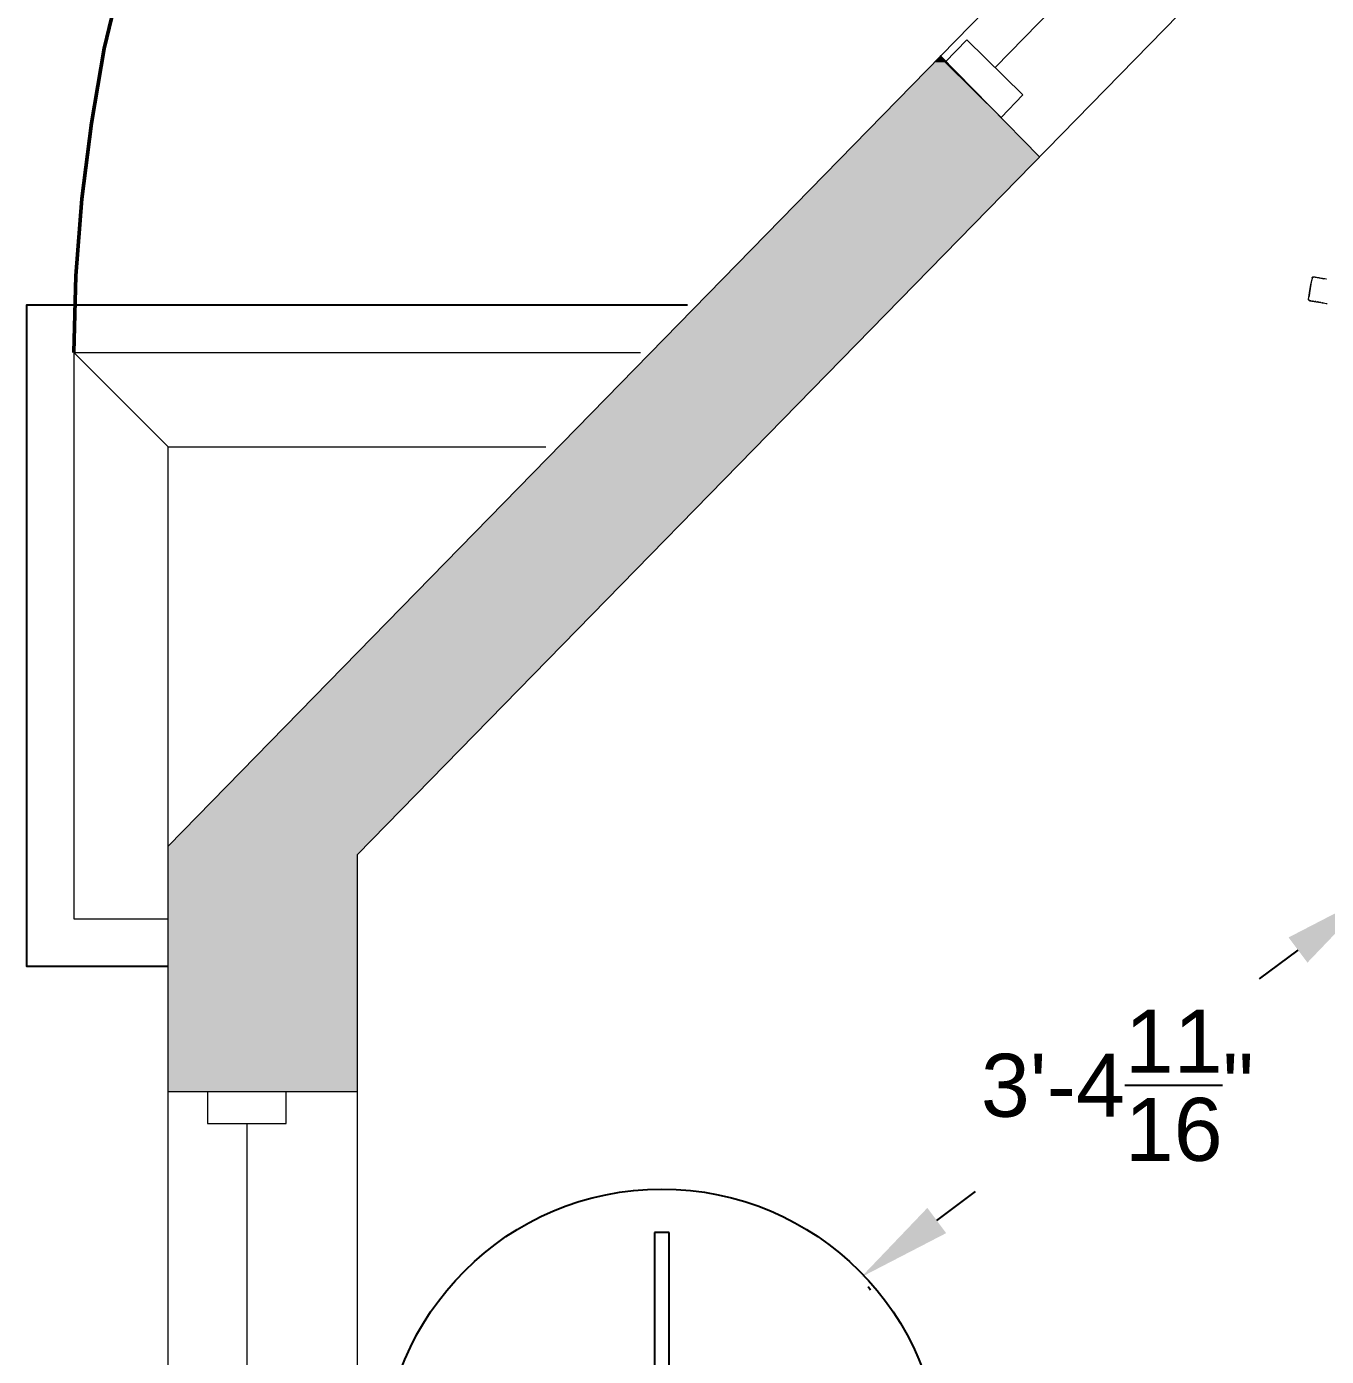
# Model space of a CAD drawing. Header units: inches. Extents: x 14 to 610, y 9 to 600.
# Drawn here: x 63.6 to 146.2, y 434.5 to 519 of the extents above; entities that cross this region are included whole.
import ezdxf
from ezdxf.enums import TextEntityAlignment as Align

# ---------------------------------------------------------------- set-up
doc = ezdxf.new("R2010")
doc.units = ezdxf.units.IN
doc.header["$MEASUREMENT"] = 0
doc.layers.add('A-FURN', color=7, linetype='Continuous')
doc.layers.add('WALLS', color=30, linetype='Continuous')
doc.styles.get("Standard").update_dxf_attribs({"font": 'arial.ttf'})
doc.dimstyles.new("Jon's Style", dxfattribs={"dimscale": 0, "dimtxt": 4, "dimasz": 6, "dimexe": 1, "dimexo": 2, "dimgap": 2, "dimtad": 0, "dimtih": 1, "dimtoh": 1, "dimdec": 4, "dimzin": 3, "dimdsep": 46, "dimlunit": 4, "dimtxsty": 'Standard', "dimcen": 0.09, "dimadec": 0, "dimazin": 0, "dimtfac": 1, "dimtdec": 4, "dimtofl": 0, "dimtmove": 0, "dimatfit": 3, "dimfxl": 1, "dimtolj": 1, "dimtzin": 0, "dimarcsym": 0})

# ---------------------------------------------------------------- blocks, each defined once
blk = doc.blocks.new('P_5CS712HBBK')
at = {"color": 0, "linetype": 'Continuous', "lineweight": 0}
for p, q in [((-9.054, 25.223), (-8.839, 25.379)), ((-8.839, 25.379), (-9.054, 25.223)), ((-8.839, 25.379), (-8.623, 25.535)), ((-8.623, 25.535), (-8.839, 25.379)), ((-8.623, 25.535), (-8.5, 25.624)), ((-8.5, 25.624), (-8.392, 25.701)), ((-8.285, 25.779), (-8.446, 25.662)), ((-8.285, 25.779), (-8.392, 25.701)), ((-8.258, 25.792), (-8.285, 25.779)), ((-8.285, 25.779), (-8.258, 25.792)), ((-8.228, 25.793), (-8.258, 25.792)), ((-8.258, 25.792), (-8.228, 25.793)), ((-8.2, 25.782), (-8.228, 25.793)), ((-8.228, 25.793), (-8.2, 25.782)), ((-8.179, 25.762), (-8.2, 25.782)), ((-8.2, 25.782), (-8.179, 25.762)), ((-8.177, 25.76), (-8.179, 25.762)), ((-8.171, 25.752), (-8.177, 25.76)), ((-8.148, 25.72), (-8.172, 25.753)), ((-8.155, 25.73), (-8.172, 25.753)), ((-8.172, 25.753), (-8.172, 25.753)), ((-8.161, 25.738), (-8.171, 25.752)), ((-8.148, 25.72), (-8.161, 25.738)), ((-8.151, 25.724), (-8.152, 25.726)), ((-8.15, 25.722), (-8.151, 25.724)), ((-8.15, 25.723), (-8.151, 25.724)), ((-8.131, 25.697), (-8.148, 25.72)), ((-8.119, 25.68), (-8.131, 25.697)), ((-8.131, 25.697), (-8.131, 25.697)), ((-8.117, 25.677), (-8.119, 25.68)), ((-8.115, 25.674), (-8.117, 25.677)), ((-8.111, 25.668), (-8.116, 25.676)), ((-8.087, 25.635), (-8.111, 25.668)), ((-8.074, 25.617), (-8.087, 25.635)), ((-8.07, 25.612), (-8.074, 25.617)), ((-8.067, 25.608), (-8.07, 25.612)), ((-8.06, 25.598), (-8.067, 25.608)), ((-8.029, 25.556), (-8.06, 25.598)), ((-8.012, 25.532), (-8.029, 25.556)), ((-8.012, 25.532), (-8.016, 25.538)), ((-7.996, 25.51), (-8.012, 25.532)), ((-8.009, 25.527), (-8.012, 25.532)), ((-7.96, 25.46), (-7.996, 25.51)), ((-7.922, 25.407), (-7.96, 25.46)), ((-7.96, 25.46), (-7.96, 25.46)), ((-7.944, 25.438), (-7.96, 25.46)), ((-7.938, 25.43), (-7.944, 25.438)), ((-7.881, 25.351), (-7.922, 25.407)), ((-7.838, 25.292), (-7.881, 25.351)), ((-9.423, 24.929), (-9.413, 24.957)), ((-9.413, 24.957), (-9.423, 24.929)), ((-9.422, 24.899), (-9.423, 24.929)), ((-9.423, 24.929), (-9.422, 24.899)), ((-9.41, 24.872), (-9.422, 24.899)), ((-9.422, 24.899), (-9.41, 24.872)), ((-9.413, 24.957), (-9.393, 24.978)), ((-9.393, 24.978), (-9.413, 24.957)), ((-9.41, 24.872), (-9.408, 24.87)), ((-9.408, 24.87), (-9.402, 24.862)), ((-9.406, 24.867), (-9.403, 24.863)), ((-9.382, 24.834), (-9.403, 24.863)), ((-9.402, 24.862), (-9.393, 24.849)), ((-9.393, 24.978), (-9.231, 25.095)), ((-9.393, 24.978), (-9.285, 25.056)), ((-9.393, 24.849), (-9.384, 24.836)), ((-9.362, 24.807), (-9.382, 24.834)), ((-9.382, 24.834), (-9.379, 24.83)), ((-9.379, 24.83), (-9.362, 24.807)), ((-9.362, 24.807), (-9.362, 24.807)), ((-9.362, 24.807), (-9.342, 24.778)), ((-9.348, 24.787), (-9.351, 24.79)), ((-9.346, 24.784), (-9.348, 24.787)), ((-9.342, 24.778), (-9.318, 24.745)), ((-9.318, 24.745), (-9.291, 24.708)), ((-9.302, 24.723), (-9.305, 24.727)), ((-9.298, 24.718), (-9.302, 24.723)), ((-9.291, 24.708), (-9.261, 24.666)), ((-9.285, 25.056), (-9.177, 25.134)), ((-9.244, 24.642), (-9.276, 24.687)), ((-9.261, 24.666), (-9.227, 24.62)), ((-9.232, 24.626), (-9.244, 24.642)), ((-9.239, 24.636), (-9.244, 24.642)), ((-9.232, 24.626), (-9.175, 24.548)), ((-9.054, 25.223), (-9.231, 25.095)), ((-9.227, 24.62), (-9.227, 24.62)), ((-9.227, 24.62), (-9.192, 24.57)), ((-9.175, 24.548), (-9.192, 24.57)), ((-9.192, 24.57), (-9.153, 24.517)), ((-9.177, 25.134), (-9.054, 25.223)), ((-9.17, 24.54), (-9.175, 24.548)), ((-9.153, 24.517), (-9.112, 24.461)), ((-7.867, 25.331), (-7.871, 25.337)), ((-7.861, 25.323), (-7.867, 25.331)), ((-7.794, 25.23), (-7.838, 25.292)), ((-7.838, 25.292), (-7.794, 25.23)), ((-7.748, 25.167), (-7.794, 25.23)), ((-7.783, 25.215), (-7.787, 25.22)), ((-7.777, 25.207), (-7.783, 25.215)), ((-7.701, 25.101), (-7.748, 25.167)), ((-7.694, 25.092), (-7.701, 25.101)), ((-7.694, 25.092), (-7.696, 25.095)), ((-7.689, 25.085), (-7.694, 25.092)), ((-9.098, 24.441), (-9.112, 24.461)), ((-9.112, 24.461), (-9.07, 24.402)), ((-9.015, 24.325), (-9.098, 24.441)), ((-9.07, 24.402), (-9.025, 24.34)), ((-9.025, 24.34), (-8.979, 24.277)), ((-8.979, 24.277), (-9.015, 24.325)), ((-8.979, 24.277), (-8.932, 24.212)), ((-8.932, 24.212), (-8.926, 24.202)), ((-8.926, 24.202), (-8.928, 24.205)), ((-8.921, 24.195), (-8.926, 24.202)), ((-8.926, 24.202), (-8.884, 24.145)), ((-8.884, 24.145), (-8.836, 24.078)), ((-8.836, 24.078), (-8.834, 24.075)), ((-8.834, 24.075), (-8.834, 24.076)), ((-8.834, 24.075), (-8.834, 24.075)), ((-8.831, 24.072), (-8.834, 24.075)), ((-8.831, 24.072), (-8.787, 24.01)), ((-8.787, 24.01), (-8.743, 23.949))]:
    blk.add_line(p, q, dxfattribs=at)
at = {"layer": 'A-FURN'}
blk.add_attdef('CAPTG', text='', height=7, dxfattribs=at).set_placement((-1, -3.819), align=Align.CENTER)
at = {"layer": 'A-FURN', "flags": 1}
for tag in ['CAPPN', 'CAPPD', 'CAPMG', 'CAPMC', 'CAPGC', 'CAPALIAS1', 'CAPALIAS2', 'CAPALIAS3', 'CAPBLDG', 'CAPFLOOR', 'CAPDEPT', 'CAPPERSON', 'CAPPL', 'CAPQT', 'CAPDH']:
    blk.add_attdef(tag, (0, 0), '', height=0.001, dxfattribs=at)
blk = doc.blocks.new('P_5CLTR36HW')
at = {"layer": 'A-FURN', "color": 5}
for p, q in [((0.467, 14.948), (-0.467, 14.948)), ((-0.467, 14.948), (-0.467, 0.467)), ((0.467, 0.467), (0.467, 14.948)), ((14.948, 0.467), (-14.948, 0.467)), ((-14.948, 0.467), (-14.948, -0.467)), ((-0.467, 0.467), (0.467, 0.467)), ((14.948, -0.467), (14.948, 0.467)), ((-14.948, -0.467), (14.948, -0.467)), ((0.467, -0.467), (-0.467, -0.467)), ((-0.467, -0.467), (-0.467, -14.948)), ((0.467, -14.948), (0.467, -0.467)), ((-0.467, -14.948), (0.467, -14.948))]:
    blk.add_line(p, q, dxfattribs=at)
blk.add_circle((0, 0), 17.72, dxfattribs=at)
blk.add_text('36', height=3, dxfattribs=at).set_placement((-7, -2.58), align=Align.MIDDLE_CENTER)
at = {"layer": 'A-FURN', "color": 5, "flags": 1}
for tag in ['CAPPN', 'CAPPD', 'CAPMG', 'CAPMC', 'CAPGC', 'CAPALIAS1', 'CAPALIAS2', 'CAPALIAS3', 'CAPBLDG', 'CAPFLOOR', 'CAPDEPT', 'CAPPERSON', 'CAPPL', 'CAPQT', 'CAPDH']:
    blk.add_attdef(tag, (0, 0), '', height=0.001, dxfattribs=at)
at = {"layer": 'A-FURN', "color": 5}
blk.add_attdef('CAPTG', text='', height=3, dxfattribs=at).set_placement((-2454.261, -344.569), align=Align.CENTER)
blk = doc.blocks.new('*D65')
at = {"layer": 'A-FURN', "color": 0, "lineweight": -2, "transparency": 16777216}
for p, q in [((149.611, 463.36), (149.764, 463.156)), ((144.362, 460.36), (141.906, 458.521)), ((121.416, 443.176), (123.872, 445.016)), ((117.059, 438.984), (117.212, 438.779))]:
    blk.add_line(p, q, dxfattribs=at)
at = {"layer": 'A-FURN', "color": 0, "transparency": 16777216}
for points in [[(143.763, 461.16), (144.962, 459.56), (149.165, 463.956)], [(120.816, 443.977), (122.015, 442.376), (116.613, 439.58)]]:
    blk.add_solid(points, dxfattribs=at)
at = {"layer": 'Defpoints', "color": 0, "transparency": 16777216}
for p in [(148.413, 464.961), (149.165, 463.956), (115.86, 440.585)]:
    blk.add_point(p, dxfattribs=at)
at = {"layer": 'A-FURN', "color": 0, "transparency": 16777216, "insert": (132.889, 451.768), "char_height": 4, "attachment_point": 5}
blk.add_mtext('\\A1;3\'-4{\\H1x;\\S11/16;}"', dxfattribs=at)

msp = doc.modelspace()

# ---------------------------------------------------------------- linework, layer by layer
at = {"layer": 'WALLS', "lineweight": 18}
for points in [[(256.77911, 399.0546), (220.54246, 363.38023), (175.55903, 363.38023), (156.56602, 383.37287), (115.58112, 383.37287), (115.58112, 382.37324), (108.5837, 382.37324), (108.5837, 389.37066), (72.59695, 389.37066), (72.59695, 466.96708), (191.17828, 588.29739), (508.4989, 588.29739)], [(282.45716, 431.3552), (165.68766, 549.37423), (84.59253, 466.40479), (84.59253, 400.36661), (121.57891, 400.36661), (121.57891, 388.37103), (158.75272, 388.37103), (177.74572, 368.37839), (218.5432, 368.37839), (253.21793, 402.61578)], [(127.95156, 510.76345), (121.64139, 517.19858)], [(66.59916, 498.33053), (102.5859, 498.33053)], [(72.59695, 492.33274), (96.58811, 492.33274)], [(84.59253, 451.34784), (72.59695, 451.34784)]]:
    msp.add_lwpolyline(points, dxfattribs=at)
at = {"layer": 'WALLS', "lineweight": 13}
for points in [[(146.06989, 537.87846), (125.1401, 516.44886)], [(77.59511, 449.34857), (77.59511, 419.35962)]]:
    msp.add_lwpolyline(points, dxfattribs=at)
at = {"layer": 'WALLS', "lineweight": 50}
msp.add_lwpolyline([(70.53521, 525.50802), (69.66053, 522.38417), (68.53595, 517.63592), (67.72375, 512.88767), (67.09898, 508.07694), (66.72411, 503.20374), (66.59916, 498.33053)], dxfattribs=at)
at = {"layer": 'WALLS', "lineweight": 13}
for points in [[(123.32827, 518.19821), (121.95377, 516.76124), (125.51496, 513.26253), (126.88945, 514.6995)], [(75.09603, 451.34784), (75.09603, 449.34857), (80.09419, 449.34857), (80.09419, 451.34784)]]:
    msp.add_lwpolyline(points, close=True, dxfattribs=at)
at = {"layer": 'WALLS', "lineweight": 25}
msp.add_lwpolyline([(105.5848, 501.32943), (63.60026, 501.32943), (63.60026, 459.34489), (72.59695, 459.34489)], dxfattribs=at)
at = {"layer": 'WALLS', "lineweight": 18}
msp.add_lwpolyline([(66.59916, 498.33053), (66.59916, 462.34379), (72.59695, 462.34379), (72.59695, 492.33274)], close=True, dxfattribs=at)
at = {"layer": 'WALLS', "transparency": 33554559}
for points in [[(121.64139, 517.19858), (122.01625, 516.82372), (121.329, 516.82372)], [(121.26652, 516.76124), (125.32753, 513.44996), (118.01772, 513.44996)], [(121.329, 516.82372), (121.95377, 516.76124), (121.26652, 516.76124)], [(121.95377, 516.76124), (121.26652, 516.76124), (125.32753, 513.44996)], [(122.01625, 516.82372), (121.329, 516.82372), (121.95377, 516.76124)], [(118.01772, 513.44996), (127.95156, 510.76345), (115.39369, 510.76345)], [(125.32753, 513.44996), (118.01772, 513.44996), (127.95156, 510.76345)], [(115.39369, 510.76345), (85.15483, 466.96708), (72.59695, 466.96708)], [(127.95156, 510.76345), (115.39369, 510.76345), (85.15483, 466.96708)], [(85.15483, 466.96708), (72.59695, 466.96708), (84.59253, 466.40479)], [(72.59695, 466.96708), (84.59253, 466.40479), (72.59695, 466.40479)], [(84.59253, 466.40479), (72.59695, 466.40479), (84.59253, 451.34784)], [(72.59695, 466.40479), (84.59253, 451.34784), (72.59695, 451.34784)]]:
    msp.add_solid(points, dxfattribs=at)

# ---------------------------------------------------------------- block references
at = {"layer": 'A-FURN', "rotation": 44.69481090125508}
msp.add_blockref('P_5CS712HBBK', (169.27549, 490.5567), dxfattribs=at)
at = {"layer": 'A-FURN'}
msp.add_blockref('P_5CLTR36HW', (103.95753, 427.45704), dxfattribs=at)

# ---------------------------------------------------------------- dimensions: what is measured, and where the dimension line sits
dim = msp.add_aligned_dim(p1=(115.86044, 440.58473), p2=(148.41254, 464.96121), distance=-1.25531, dimstyle="Jon's Style", override={"dimscale": 1}, dxfattribs=at)
dim.commit()
dim.dimension.update_dxf_attribs({"geometry": '*D65', "text_midpoint": (132.88893, 451.76817)})

doc.saveas('drawing.dxf')
